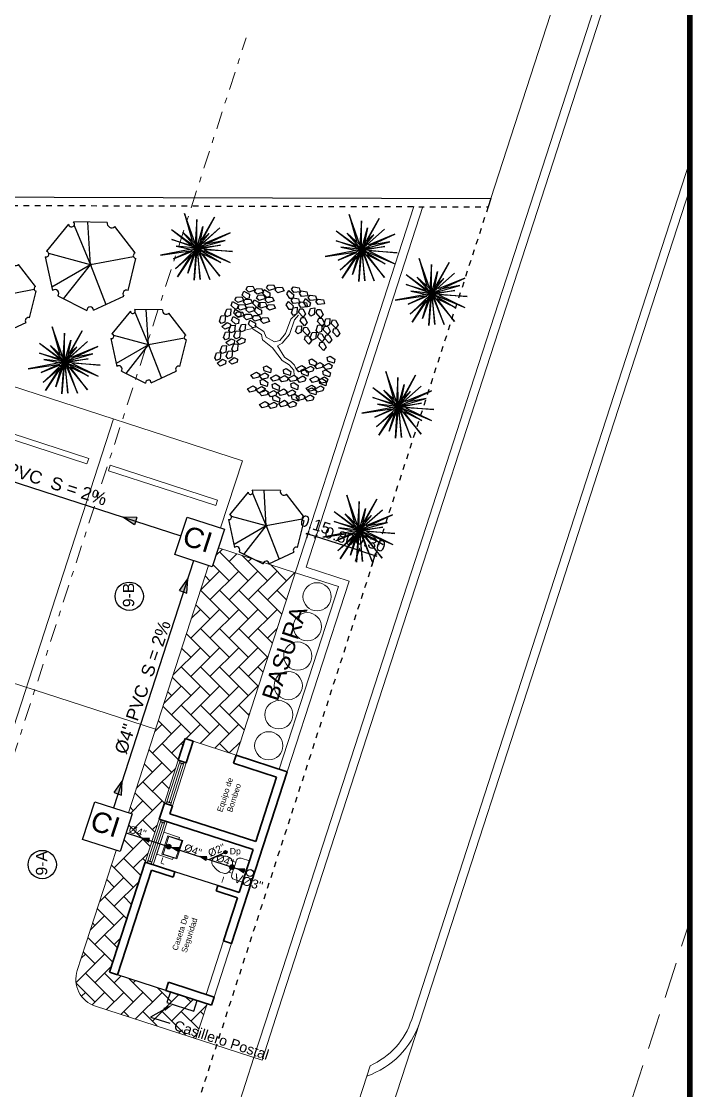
# Model space of a CAD drawing. Header units: feet. Extents: x 1019 to 2236, y -546 to 122.
# Drawn here: x 1118.87 to 1130.76, y 92.89 to 111.85 of the extents above; entities that cross this region are included whole.
import ezdxf
from ezdxf import colors
from ezdxf.entities.mleader import LeaderData, LeaderLine
from ezdxf.math import Vec2, Vec3

# ---------------------------------------------------------------- set-up
doc = ezdxf.new("R2010")
doc.units = ezdxf.units.FT
doc.header["$LTSCALE"] = 0.05
doc.header["$MEASUREMENT"] = 0
doc.linetypes.add('DASHDOT', pattern=[25.4, 12.7, -6.35, 0, -6.35])
doc.linetypes.add('HIDDEN', pattern=[9.525, 6.35, -3.175])
for name, color, linetype, lineweight in [('A-GENM', 8, 'Continuous', 9), ('A-WALL', 7, 'Continuous', 25), ('arq-pisos', 251, 'Continuous', 5), ('I-FURN', 8, 'Continuous', 0), ('MB', 8, 'Continuous', 20), ('None', 7, 'Continuous', 5), ('P-SANR-FIXT', 8, 'Continuous', 9), ('VUELOS', 8, 'HIDDEN', 0)]:
    doc.layers.add(name, color=color, linetype=linetype, lineweight=lineweight)
for name, color, linetype in [('ACCESORIOS', 3, 'Continuous'), ('AGUASNEGRAS', 4, 'Continuous'), ('DIM', 10, 'Continuous'), ('MARCO', 1, 'Continuous'), ('PERT-VENT', 8, 'Continuous'), ('PISO', 8, 'Continuous'), ('PISOS', 7, 'Continuous'), ('SOLAR', 2, 'DASHDOT'), ('TEXTO', 2, 'Continuous'), ('TEXXT', 2, 'Continuous'), ('TXT', 2, 'Continuous')]:
    doc.layers.add(name, color=color, linetype=linetype)
doc.layers.add('PLANTS', color=7, linetype='Continuous', true_color=0x005716)
doc.styles.add('DAMIAN', font='arial.ttf', dxfattribs={"height": 0.12})
doc.styles.add('grd', font='arial.ttf', dxfattribs={"height": 0.15})
doc.styles.get("Standard").update_dxf_attribs({"font": 'arial.ttf'})
doc.dimstyles.new('KEILY', dxfattribs={"dimtxt": 0.2, "dimasz": 0.06, "dimexe": 0.05, "dimexo": 0.2, "dimgap": 0.03, "dimtad": 1, "dimzin": 1, "dimdsep": 46, "dimtxsty": 'Standard', "dimblk": 'ARCHTICK', "dimcen": 2.5, "dimdle": 0.03, "dimclrd": 256, "dimclre": 256, "dimclrt": 7, "dimadec": 0, "dimazin": 0, "dimtfac": 1, "dimtmove": 2, "dimatfit": 3, "dimfxl": 0.2, "dimfxlon": 1, "dimtolj": 1, "dimtzin": 1, "dimarcsym": 0})

# ---------------------------------------------------------------- blocks, each defined once
blk = doc.blocks.new('Arbol200')
at = {"color": 33, "linetype": 'Continuous'}
for p, q in [((0.457, 0.554), (0.534, 0.672)), ((0.534, 0.672), (0.618, 0.726)), ((0.551, 0.526), (0.678, 0.681)), ((0.678, 0.681), (0.822, 0.726)), ((-0.703, 0.327), (-0.864, 0.436)), ((-0.703, 0.427), (-0.856, 0.517)), ((-0.28, 0.372), (-0.703, 0.427)), ((-0.288, 0.254), (-0.703, 0.327)), ((0, 0.218), (-0.28, 0.372)), ((0.093, 0.1), (0.373, 0.354)), ((0.339, 0.164), (0.474, 0.309)), ((0.373, 0.354), (0.457, 0.554)), ((0.474, 0.309), (0.551, 0.526)), ((-0.059, 0.136), (-0.288, 0.254)), ((0, 0), (-0.059, 0.136)), ((0.093, 0.1), (0, 0.218)), ((0.178, -0.018), (0.339, 0.164)), ((-0.076, -0.254), (-0.22, -0.345)), ((0, 0), (-0.076, -0.254)), ((0.178, -0.018), (0.017, -0.336)), ((-0.22, -0.345), (-0.339, -0.635)), ((-0.127, -0.399), (-0.237, -0.681)), ((0.017, -0.336), (-0.127, -0.399)), ((-0.237, -0.681), (-0.17, -0.826))]:
    blk.add_line(p, q, dxfattribs=at)
at = {"layer": 'PLANTS', "linetype": 'Continuous'}
for p, q in [((-0.926, 1.555), (-0.808, 1.652)), ((-0.914, 1.468), (-0.926, 1.555)), ((-0.703, 1.601), (-0.809, 1.454)), ((-0.808, 1.652), (-0.703, 1.601)), ((-0.697, 1.644), (-0.579, 1.741)), ((-0.685, 1.556), (-0.697, 1.644)), ((-0.58, 1.542), (-0.685, 1.556)), ((-0.474, 1.69), (-0.58, 1.542)), ((-0.579, 1.741), (-0.474, 1.69)), ((-0.477, 1.463), (-0.359, 1.559)), ((-0.359, 1.559), (-0.253, 1.508)), ((-0.253, 1.508), (-0.359, 1.361)), ((0.091, 1.601), (0.15, 1.742)), ((0.143, 1.529), (0.091, 1.601)), ((0.243, 1.567), (0.143, 1.529)), ((0.15, 1.742), (0.267, 1.747)), ((0.267, 1.747), (0.243, 1.567)), ((0.294, 1.605), (0.335, 1.703)), ((0.409, 1.465), (0.294, 1.605)), ((0.335, 1.703), (0.423, 1.692)), ((0.486, 1.553), (0.409, 1.465)), ((0.423, 1.692), (0.486, 1.553)), ((0.489, 1.556), (0.548, 1.697)), ((0.541, 1.484), (0.489, 1.556)), ((0.641, 1.522), (0.541, 1.484)), ((0.548, 1.697), (0.665, 1.701)), ((0.665, 1.701), (0.641, 1.522)), ((0.692, 1.56), (0.733, 1.658)), ((0.808, 1.42), (0.692, 1.56)), ((0.733, 1.658), (0.821, 1.647)), ((0.752, 1.501), (0.81, 1.643)), ((0.804, 1.43), (0.752, 1.501)), ((0.884, 1.508), (0.808, 1.42)), ((0.81, 1.643), (0.927, 1.647)), ((0.821, 1.647), (0.884, 1.508)), ((0.927, 1.647), (0.903, 1.467)), ((0.955, 1.506), (0.995, 1.604)), ((1.07, 1.365), (0.955, 1.506)), ((0.995, 1.604), (1.083, 1.593)), ((1.083, 1.593), (1.147, 1.454)), ((-0.939, 1.391), (-0.759, 1.414)), ((-0.904, 1.279), (-0.939, 1.391)), ((-0.809, 1.454), (-0.914, 1.468)), ((-0.753, 1.259), (-0.904, 1.279)), ((-0.9, 1.172), (-0.782, 1.269)), ((-0.677, 1.218), (-0.783, 1.07)), ((-0.782, 1.269), (-0.677, 1.218)), ((-0.759, 1.414), (-0.697, 1.327)), ((-0.697, 1.327), (-0.753, 1.259)), ((-0.718, 1.209), (-0.538, 1.232)), ((-0.684, 1.097), (-0.718, 1.209)), ((-0.706, 1.374), (-0.588, 1.471)), ((-0.694, 1.286), (-0.706, 1.374)), ((-0.589, 1.272), (-0.694, 1.286)), ((-0.483, 1.419), (-0.589, 1.272)), ((-0.588, 1.471), (-0.483, 1.419)), ((-0.538, 1.232), (-0.477, 1.146)), ((-0.465, 1.375), (-0.477, 1.463)), ((-0.477, 1.256), (-0.359, 1.353)), ((-0.465, 1.168), (-0.477, 1.256)), ((-0.359, 1.361), (-0.465, 1.375)), ((-0.254, 1.301), (-0.36, 1.154)), ((-0.359, 1.353), (-0.254, 1.301)), ((-0.248, 1.345), (-0.13, 1.441)), ((-0.236, 1.257), (-0.248, 1.345)), ((-0.131, 1.243), (-0.236, 1.257)), ((-0.025, 1.39), (-0.131, 1.243)), ((-0.13, 1.441), (-0.025, 1.39)), ((0.269, 1.12), (0.328, 1.261)), ((0.321, 1.361), (0.361, 1.459)), ((0.436, 1.22), (0.321, 1.361)), ((0.328, 1.261), (0.445, 1.266)), ((0.361, 1.459), (0.449, 1.448)), ((0.445, 1.266), (0.421, 1.086)), ((0.513, 1.309), (0.436, 1.22)), ((0.449, 1.448), (0.513, 1.309)), ((0.472, 1.124), (0.513, 1.222)), ((0.513, 1.222), (0.601, 1.211)), ((0.601, 1.211), (0.664, 1.072)), ((0.719, 1.316), (0.76, 1.414)), ((0.834, 1.175), (0.719, 1.316)), ((0.76, 1.414), (0.848, 1.403)), ((0.903, 1.467), (0.804, 1.43)), ((0.911, 1.264), (0.834, 1.175)), ((0.848, 1.403), (0.911, 1.264)), ((0.982, 1.261), (1.022, 1.359)), ((1.097, 1.121), (0.982, 1.261)), ((1.022, 1.359), (1.11, 1.348)), ((1.059, 1.271), (1.118, 1.412)), ((1.111, 1.199), (1.059, 1.271)), ((1.147, 1.454), (1.07, 1.365)), ((1.173, 1.209), (1.097, 1.121)), ((1.11, 1.348), (1.173, 1.209)), ((1.211, 1.236), (1.111, 1.199)), ((1.118, 1.412), (1.235, 1.416)), ((1.235, 1.416), (1.211, 1.236)), ((1.262, 1.275), (1.303, 1.373)), ((1.377, 1.134), (1.262, 1.275)), ((1.303, 1.373), (1.391, 1.362)), ((1.454, 1.223), (1.377, 1.134)), ((1.391, 1.362), (1.454, 1.223)), ((-1.478, 0.877), (-1.373, 0.93)), ((-1.41, 1.113), (-1.305, 1.166)), ((-1.404, 0.961), (-1.41, 1.113)), ((-1.327, 0.917), (-1.404, 0.961)), ((-1.373, 0.93), (-1.32, 0.756)), ((-1.252, 0.993), (-1.327, 0.917)), ((-1.305, 1.166), (-1.252, 0.993)), ((-1.142, 0.919), (-0.962, 0.942)), ((-1.108, 0.807), (-1.142, 0.919)), ((-1.13, 1.083), (-1.012, 1.18)), ((-1.118, 0.995), (-1.13, 1.083)), ((-1.012, 0.982), (-1.118, 0.995)), ((-1.012, 1.18), (-0.906, 1.129)), ((-0.906, 1.129), (-1.012, 0.982)), ((-0.962, 0.942), (-0.9, 0.855)), ((-0.888, 1.084), (-0.9, 1.172)), ((-0.783, 1.07), (-0.888, 1.084)), ((-0.533, 1.077), (-0.684, 1.097)), ((-0.571, 0.82), (-0.452, 0.917)), ((-0.477, 1.146), (-0.533, 1.077)), ((-0.49, 1.091), (-0.31, 1.114)), ((-0.455, 0.979), (-0.49, 1.091)), ((-0.36, 1.154), (-0.465, 1.168)), ((-0.304, 0.959), (-0.455, 0.979)), ((-0.452, 0.917), (-0.347, 0.866)), ((-0.341, 0.909), (-0.223, 1.006)), ((-0.329, 0.821), (-0.341, 0.909)), ((-0.31, 1.114), (-0.248, 1.028)), ((-0.248, 1.028), (-0.304, 0.959)), ((-0.118, 0.954), (-0.224, 0.807)), ((-0.223, 1.006), (-0.118, 0.954)), ((0.321, 1.048), (0.269, 1.12)), ((0.421, 1.086), (0.321, 1.048)), ((0.587, 0.984), (0.472, 1.124)), ((0.499, 0.88), (0.539, 0.978)), ((0.539, 0.978), (0.627, 0.967)), ((0.583, 0.957), (0.641, 1.098)), ((0.635, 0.885), (0.583, 0.957)), ((0.664, 1.072), (0.587, 0.984)), ((0.627, 0.967), (0.691, 0.828)), ((0.734, 0.922), (0.635, 0.885)), ((0.641, 1.098), (0.758, 1.102)), ((0.758, 1.102), (0.734, 0.922)), ((0.785, 0.961), (0.826, 1.059)), ((0.901, 0.821), (0.785, 0.961)), ((0.826, 1.059), (0.914, 1.048)), ((0.977, 0.909), (0.901, 0.821)), ((0.914, 1.048), (0.977, 0.909)), ((1.289, 1.03), (1.329, 1.128)), ((1.404, 0.89), (1.289, 1.03)), ((1.321, 0.829), (1.38, 0.97)), ((1.329, 1.128), (1.418, 1.117)), ((1.38, 0.97), (1.497, 0.975)), ((1.481, 0.978), (1.404, 0.89)), ((1.418, 1.117), (1.481, 0.978)), ((1.497, 0.975), (1.473, 0.795)), ((1.524, 0.833), (1.565, 0.932)), ((1.565, 0.932), (1.653, 0.921)), ((1.653, 0.921), (1.716, 0.782)), ((-1.545, 0.614), (-1.441, 0.667)), ((-1.539, 0.462), (-1.545, 0.614)), ((-1.472, 0.725), (-1.478, 0.877)), ((-1.395, 0.681), (-1.472, 0.725)), ((-1.441, 0.667), (-1.387, 0.493)), ((-1.32, 0.756), (-1.395, 0.681)), ((-1.348, 0.615), (-1.258, 0.772)), ((-1.239, 0.575), (-1.348, 0.615)), ((-1.258, 0.772), (-1.152, 0.769)), ((-1.24, 0.66), (-1.136, 0.712)), ((-1.235, 0.507), (-1.24, 0.66)), ((-1.131, 0.683), (-1.239, 0.575)), ((-1.152, 0.769), (-1.131, 0.683)), ((-1.136, 0.712), (-1.083, 0.539)), ((-0.956, 0.787), (-1.108, 0.807)), ((-1.053, 0.602), (-0.935, 0.699)), ((-1.042, 0.514), (-1.053, 0.602)), ((-0.9, 0.855), (-0.956, 0.787)), ((-0.83, 0.648), (-0.936, 0.501)), ((-0.935, 0.699), (-0.83, 0.648)), ((-0.824, 0.691), (-0.706, 0.788)), ((-0.812, 0.603), (-0.824, 0.691)), ((-0.707, 0.589), (-0.812, 0.603)), ((-0.601, 0.737), (-0.707, 0.589)), ((-0.706, 0.788), (-0.601, 0.737)), ((-0.583, 0.655), (-0.403, 0.678)), ((-0.549, 0.544), (-0.583, 0.655)), ((-0.559, 0.732), (-0.571, 0.82)), ((-0.453, 0.718), (-0.559, 0.732)), ((-0.347, 0.866), (-0.453, 0.718)), ((-0.403, 0.678), (-0.341, 0.592)), ((-0.224, 0.807), (-0.329, 0.821)), ((0.614, 0.739), (0.499, 0.88)), ((0.691, 0.828), (0.614, 0.739)), ((0.667, 0.467), (0.726, 0.608)), ((0.726, 0.608), (0.843, 0.612)), ((0.812, 0.716), (0.853, 0.815)), ((0.927, 0.576), (0.812, 0.716)), ((0.843, 0.612), (0.819, 0.432)), ((0.853, 0.815), (0.941, 0.804)), ((1.004, 0.665), (0.927, 0.576)), ((0.941, 0.804), (1.004, 0.665)), ((1.015, 0.748), (1.073, 0.889)), ((1.067, 0.676), (1.015, 0.748)), ((1.166, 0.714), (1.067, 0.676)), ((1.073, 0.889), (1.19, 0.894)), ((1.19, 0.894), (1.166, 0.714)), ((1.218, 0.752), (1.258, 0.85)), ((1.333, 0.612), (1.218, 0.752)), ((1.244, 0.508), (1.285, 0.606)), ((1.258, 0.85), (1.346, 0.839)), ((1.285, 0.606), (1.373, 0.595)), ((1.373, 0.757), (1.321, 0.829)), ((1.409, 0.7), (1.333, 0.612)), ((1.346, 0.839), (1.409, 0.7)), ((1.473, 0.795), (1.373, 0.757)), ((1.639, 0.693), (1.524, 0.833)), ((1.551, 0.589), (1.591, 0.687)), ((1.591, 0.687), (1.679, 0.676)), ((1.716, 0.782), (1.639, 0.693)), ((1.679, 0.676), (1.743, 0.537)), ((-1.613, 0.378), (-1.509, 0.431)), ((-1.608, 0.225), (-1.613, 0.378)), ((-1.462, 0.418), (-1.539, 0.462)), ((-1.509, 0.431), (-1.456, 0.257)), ((-1.387, 0.493), (-1.462, 0.418)), ((-1.308, 0.423), (-1.204, 0.476)), ((-1.303, 0.271), (-1.308, 0.423)), ((-1.157, 0.463), (-1.235, 0.507)), ((-1.151, 0.302), (-1.225, 0.227)), ((-1.204, 0.476), (-1.151, 0.302)), ((-1.179, 0.161), (-1.088, 0.318)), ((-1.083, 0.539), (-1.157, 0.463)), ((-1.088, 0.318), (-0.982, 0.315)), ((-1.066, 0.438), (-0.886, 0.461)), ((-1.032, 0.326), (-1.066, 0.438)), ((-0.936, 0.501), (-1.042, 0.514)), ((-0.88, 0.305), (-1.032, 0.326)), ((-0.982, 0.315), (-0.961, 0.229)), ((-0.886, 0.461), (-0.824, 0.374)), ((-0.824, 0.374), (-0.88, 0.305)), ((-0.397, 0.523), (-0.549, 0.544)), ((-0.341, 0.592), (-0.397, 0.523)), ((0.719, 0.395), (0.667, 0.467)), ((0.819, 0.432), (0.719, 0.395)), ((0.87, 0.471), (0.911, 0.569)), ((0.985, 0.33), (0.87, 0.471)), ((0.897, 0.226), (0.938, 0.324)), ((0.911, 0.569), (0.999, 0.558)), ((0.938, 0.324), (1.026, 0.313)), ((1.062, 0.419), (0.985, 0.33)), ((0.999, 0.558), (1.062, 0.419)), ((1.026, 0.313), (1.089, 0.174)), ((1.133, 0.24), (1.192, 0.381)), ((1.192, 0.381), (1.309, 0.385)), ((1.36, 0.367), (1.244, 0.508)), ((1.309, 0.385), (1.285, 0.205)), ((1.336, 0.244), (1.377, 0.342)), ((1.436, 0.456), (1.36, 0.367)), ((1.373, 0.595), (1.436, 0.456)), ((1.377, 0.342), (1.465, 0.331)), ((1.455, 0.312), (1.514, 0.453)), ((1.507, 0.24), (1.455, 0.312)), ((1.465, 0.331), (1.528, 0.192)), ((1.514, 0.453), (1.631, 0.458)), ((1.666, 0.449), (1.551, 0.589)), ((1.631, 0.458), (1.607, 0.278)), ((1.658, 0.316), (1.699, 0.415)), ((1.773, 0.176), (1.658, 0.316)), ((1.743, 0.537), (1.666, 0.449)), ((1.699, 0.415), (1.787, 0.403)), ((1.787, 0.403), (1.85, 0.264)), ((-1.53, 0.182), (-1.608, 0.225)), ((-1.456, 0.257), (-1.53, 0.182)), ((-1.484, 0.116), (-1.393, 0.273)), ((-1.374, 0.075), (-1.484, 0.116)), ((-1.393, 0.273), (-1.287, 0.27)), ((-1.266, 0.184), (-1.374, 0.075)), ((-1.225, 0.227), (-1.303, 0.271)), ((-1.287, 0.27), (-1.266, 0.184)), ((-1.069, 0.121), (-1.179, 0.161)), ((-0.961, 0.229), (-1.069, 0.121)), ((0.701, -0.087), (0.76, 0.054)), ((0.76, 0.054), (0.877, 0.058)), ((0.877, 0.058), (0.853, -0.122)), ((1.012, 0.086), (0.897, 0.226)), ((0.904, -0.083), (0.945, 0.015)), ((0.945, 0.015), (1.033, 0.004)), ((1.089, 0.174), (1.012, 0.086)), ((1.033, 0.004), (1.096, -0.135)), ((1.091, -0.105), (1.149, 0.036)), ((1.185, 0.168), (1.133, 0.24)), ((1.149, 0.036), (1.266, 0.04)), ((1.285, 0.205), (1.185, 0.168)), ((1.266, 0.04), (1.242, -0.14)), ((1.451, 0.104), (1.336, 0.244)), ((1.363, -0.001), (1.403, 0.098)), ((1.403, 0.098), (1.491, 0.086)), ((1.528, 0.192), (1.451, 0.104)), ((1.491, 0.086), (1.555, -0.053)), ((1.607, 0.278), (1.507, 0.24)), ((1.685, 0.072), (1.725, 0.17)), ((1.8, -0.068), (1.685, 0.072)), ((1.725, 0.17), (1.813, 0.159)), ((1.85, 0.264), (1.773, 0.176)), ((1.877, 0.02), (1.8, -0.068)), ((1.813, 0.159), (1.877, 0.02)), ((-1.553, -0.335), (-1.463, -0.262)), ((-1.537, -0.09), (-1.446, -0.016)), ((-1.499, -0.238), (-1.537, -0.09)), ((-1.414, -0.264), (-1.499, -0.238)), ((-1.463, -0.262), (-1.374, -0.42)), ((-1.446, -0.016), (-1.357, -0.175)), ((-1.357, -0.175), (-1.414, -0.264)), ((-1.206, -0.308), (-1.116, -0.234)), ((-1.116, -0.234), (-1.027, -0.392)), ((-1.012, -0.226), (-0.921, -0.152)), ((-0.974, -0.374), (-1.012, -0.226)), ((-0.921, -0.152), (-0.832, -0.311)), ((-0.622, -0.317), (-0.531, -0.243)), ((-0.531, -0.243), (-0.442, -0.402)), ((0.753, -0.159), (0.701, -0.087)), ((0.853, -0.122), (0.753, -0.159)), ((1.019, -0.223), (0.904, -0.083)), ((0.931, -0.328), (0.971, -0.229)), ((0.971, -0.229), (1.059, -0.24)), ((1.096, -0.135), (1.019, -0.223)), ((1.059, -0.24), (1.123, -0.379)), ((1.143, -0.177), (1.091, -0.105)), ((1.242, -0.14), (1.143, -0.177)), ((1.294, -0.101), (1.334, -0.003)), ((1.409, -0.241), (1.294, -0.101)), ((1.321, -0.346), (1.361, -0.247)), ((1.334, -0.003), (1.422, -0.014)), ((1.361, -0.247), (1.449, -0.259)), ((1.478, -0.141), (1.363, -0.001)), ((1.485, -0.153), (1.409, -0.241)), ((1.422, -0.014), (1.485, -0.153)), ((1.449, -0.259), (1.512, -0.398)), ((1.555, -0.053), (1.478, -0.141)), ((-1.516, -0.483), (-1.553, -0.335)), ((-1.431, -0.51), (-1.516, -0.483)), ((-1.374, -0.42), (-1.431, -0.51)), ((-1.384, -0.644), (-1.293, -0.57)), ((-1.372, -0.564), (-1.316, -0.391)), ((-1.256, -0.58), (-1.372, -0.564)), ((-1.316, -0.391), (-1.212, -0.372)), ((-1.293, -0.57), (-1.205, -0.728)), ((-1.173, -0.452), (-1.256, -0.58)), ((-1.223, -0.553), (-1.132, -0.479)), ((-1.185, -0.701), (-1.223, -0.553)), ((-1.212, -0.372), (-1.173, -0.452)), ((-1.169, -0.456), (-1.206, -0.308)), ((-1.084, -0.482), (-1.169, -0.456)), ((-1.132, -0.479), (-1.043, -0.638)), ((-1.027, -0.392), (-1.084, -0.482)), ((-1.028, -0.471), (-0.937, -0.398)), ((-0.99, -0.619), (-1.028, -0.471)), ((-0.986, -0.609), (-0.882, -0.59)), ((-0.889, -0.4), (-0.974, -0.374)), ((-0.937, -0.398), (-0.849, -0.556)), ((-0.849, -0.556), (-0.906, -0.646)), ((-0.832, -0.311), (-0.889, -0.4)), ((-0.882, -0.59), (-0.843, -0.67)), ((-0.846, -0.7), (-0.791, -0.527)), ((-0.791, -0.527), (-0.687, -0.508)), ((-0.648, -0.588), (-0.731, -0.716)), ((-0.687, -0.508), (-0.648, -0.588)), ((-0.639, -0.562), (-0.548, -0.489)), ((-0.601, -0.71), (-0.639, -0.562)), ((-0.584, -0.465), (-0.622, -0.317)), ((-0.499, -0.491), (-0.584, -0.465)), ((-0.548, -0.489), (-0.459, -0.647)), ((-0.442, -0.402), (-0.499, -0.491)), ((1.046, -0.468), (0.931, -0.328)), ((1.123, -0.379), (1.046, -0.468)), ((1.436, -0.486), (1.321, -0.346)), ((1.512, -0.398), (1.436, -0.486)), ((-1.401, -0.889), (-1.31, -0.815)), ((-1.363, -1.037), (-1.401, -0.889)), ((-1.347, -0.792), (-1.384, -0.644)), ((-1.262, -0.818), (-1.347, -0.792)), ((-1.31, -0.815), (-1.221, -0.974)), ((-1.205, -0.728), (-1.262, -0.818)), ((-1.1, -0.727), (-1.185, -0.701)), ((-1.043, -0.638), (-1.1, -0.727)), ((-1.041, -0.782), (-0.986, -0.609)), ((-0.925, -0.798), (-1.041, -0.782)), ((-1.037, -0.889), (-0.946, -0.815)), ((-0.999, -1.037), (-1.037, -0.889)), ((-0.906, -0.646), (-0.99, -0.619)), ((-0.946, -0.815), (-0.857, -0.973)), ((-0.843, -0.67), (-0.925, -0.798)), ((-0.731, -0.716), (-0.846, -0.7)), ((-0.842, -0.78), (-0.751, -0.706)), ((-0.804, -0.928), (-0.842, -0.78)), ((-0.751, -0.706), (-0.663, -0.864)), ((-0.663, -0.864), (-0.72, -0.954)), ((-0.63, -0.798), (-0.539, -0.724)), ((-0.593, -0.946), (-0.63, -0.798)), ((-0.516, -0.736), (-0.601, -0.71)), ((-0.539, -0.724), (-0.451, -0.883)), ((-0.459, -0.647), (-0.516, -0.736)), ((-0.451, -0.883), (-0.508, -0.972)), ((-0.457, -0.791), (-0.401, -0.618)), ((-0.341, -0.807), (-0.457, -0.791)), ((-0.401, -0.618), (-0.297, -0.599)), ((-0.258, -0.679), (-0.341, -0.807)), ((-0.327, -0.888), (-0.146, -0.871)), ((-0.296, -1.001), (-0.327, -0.888)), ((-0.297, -0.599), (-0.258, -0.679)), ((-0.146, -0.871), (-0.087, -0.959)), ((0.068, -0.921), (0.093, -0.817)), ((0.093, -0.817), (0.182, -0.814)), ((0.182, -0.814), (0.266, -0.942)), ((-1.278, -1.063), (-1.363, -1.037)), ((-1.221, -0.974), (-1.278, -1.063)), ((-1.219, -1.118), (-1.164, -0.945)), ((-1.103, -1.134), (-1.219, -1.118)), ((-1.164, -0.945), (-1.059, -0.926)), ((-1.021, -1.006), (-1.103, -1.134)), ((-1.059, -0.926), (-1.021, -1.006)), ((-1.054, -1.134), (-0.963, -1.06)), ((-1.016, -1.282), (-1.054, -1.134)), ((-0.915, -1.063), (-0.999, -1.037)), ((-0.963, -1.06), (-0.874, -1.219)), ((-0.857, -0.973), (-0.915, -1.063)), ((-0.872, -1.363), (-0.817, -1.19)), ((-0.859, -1.025), (-0.768, -0.951)), ((-0.821, -1.173), (-0.859, -1.025)), ((-0.736, -1.199), (-0.821, -1.173)), ((-0.817, -1.19), (-0.712, -1.171)), ((-0.72, -0.954), (-0.804, -0.928)), ((-0.768, -0.951), (-0.679, -1.11)), ((-0.679, -1.11), (-0.736, -1.199)), ((-0.712, -1.171), (-0.674, -1.251)), ((-0.677, -1.254), (-0.622, -1.081)), ((-0.647, -1.043), (-0.556, -0.97)), ((-0.609, -1.191), (-0.647, -1.043)), ((-0.622, -1.081), (-0.517, -1.062)), ((-0.524, -1.218), (-0.609, -1.191)), ((-0.508, -0.972), (-0.593, -0.946)), ((-0.479, -1.142), (-0.561, -1.27)), ((-0.556, -0.97), (-0.467, -1.128)), ((-0.467, -1.128), (-0.524, -1.218)), ((-0.517, -1.062), (-0.479, -1.142)), ((-0.465, -1.272), (-0.41, -1.099)), ((-0.41, -1.099), (-0.305, -1.08)), ((-0.267, -1.16), (-0.349, -1.288)), ((-0.305, -1.08), (-0.267, -1.16)), ((-0.146, -1.026), (-0.296, -1.001)), ((-0.242, -1.169), (-0.061, -1.152)), ((-0.212, -1.282), (-0.242, -1.169)), ((-0.087, -0.959), (-0.146, -1.026)), ((-0.109, -1.002), (0.072, -0.985)), ((-0.079, -1.115), (-0.109, -1.002)), ((0.072, -1.14), (-0.079, -1.115)), ((-0.061, -1.152), (-0.003, -1.24)), ((0.204, -1.041), (0.068, -0.921)), ((0.072, -0.985), (0.13, -1.073)), ((0.13, -1.073), (0.072, -1.14)), ((0.153, -1.202), (0.178, -1.099)), ((0.178, -1.099), (0.266, -1.096)), ((0.266, -0.942), (0.204, -1.041)), ((0.258, -0.988), (0.438, -0.97)), ((0.288, -1.1), (0.258, -0.988)), ((0.266, -1.096), (0.351, -1.223)), ((0.439, -1.126), (0.288, -1.1)), ((0.438, -0.97), (0.497, -1.059)), ((0.497, -1.059), (0.439, -1.126)), ((0.475, -1.102), (0.656, -1.085)), ((0.506, -1.215), (0.475, -1.102)), ((0.653, -1.02), (0.677, -0.917)), ((0.789, -1.141), (0.653, -1.02)), ((0.656, -1.085), (0.715, -1.173)), ((0.715, -1.173), (0.656, -1.24)), ((0.677, -0.917), (0.766, -0.914)), ((0.766, -0.914), (0.85, -1.042)), ((0.85, -1.042), (0.789, -1.141)), ((-0.931, -1.308), (-1.016, -1.282)), ((-0.874, -1.219), (-0.931, -1.308)), ((-0.756, -1.379), (-0.872, -1.363)), ((-0.674, -1.251), (-0.756, -1.379)), ((-0.561, -1.27), (-0.677, -1.254)), ((-0.666, -1.369), (-0.485, -1.352)), ((-0.635, -1.482), (-0.666, -1.369)), ((-0.485, -1.507), (-0.635, -1.482)), ((-0.485, -1.352), (-0.426, -1.44)), ((-0.426, -1.44), (-0.485, -1.507)), ((-0.349, -1.288), (-0.465, -1.272)), ((-0.448, -1.483), (-0.267, -1.466)), ((-0.418, -1.596), (-0.448, -1.483)), ((-0.271, -1.402), (-0.246, -1.298)), ((-0.135, -1.522), (-0.271, -1.402)), ((-0.267, -1.466), (-0.209, -1.554)), ((-0.246, -1.298), (-0.157, -1.295)), ((-0.061, -1.307), (-0.212, -1.282)), ((-0.157, -1.295), (-0.073, -1.423)), ((-0.073, -1.423), (-0.135, -1.522)), ((-0.003, -1.24), (-0.061, -1.307)), ((-0.024, -1.283), (0.156, -1.266)), ((0.006, -1.396), (-0.024, -1.283)), ((0.157, -1.421), (0.006, -1.396)), ((0.289, -1.322), (0.153, -1.202)), ((0.156, -1.266), (0.215, -1.355)), ((0.215, -1.355), (0.157, -1.421)), ((0.351, -1.223), (0.289, -1.322)), ((0.368, -1.296), (0.549, -1.279)), ((0.398, -1.409), (0.368, -1.296)), ((0.549, -1.434), (0.398, -1.409)), ((0.656, -1.24), (0.506, -1.215)), ((0.549, -1.279), (0.607, -1.367)), ((0.607, -1.367), (0.549, -1.434)), ((0.586, -1.41), (0.766, -1.393)), ((0.616, -1.523), (0.586, -1.41)), ((0.763, -1.329), (0.788, -1.226)), ((0.899, -1.449), (0.763, -1.329)), ((0.766, -1.393), (0.825, -1.482)), ((0.825, -1.482), (0.767, -1.549)), ((0.788, -1.226), (0.876, -1.223)), ((0.876, -1.223), (0.961, -1.35)), ((0.961, -1.35), (0.899, -1.449)), ((-0.267, -1.621), (-0.418, -1.596)), ((-0.209, -1.554), (-0.267, -1.621)), ((0.767, -1.549), (0.616, -1.523))]:
    blk.add_line(p, q, dxfattribs=at)
blk = doc.blocks.new('ARBOL4')
at = {"layer": 'PLANTS'}
for p, q in [((0.18998, 0.442934), (-0.157772, 0.457476)), ((-0.215225, 0.439234), (-0.445698, 0.173788)), ((-0.172006, 0.430212), (0, 0)), ((0.465439, 0.126688), (0.258534, 0.409628)), ((0, 0), (0.381619, 0.241316)), ((-0.474293, 0.087687), (-0.409359, -0.263952)), ((0.392021, -0.274733), (0.48214, 0.055782)), ((0, 0), (-0.436626, -0.116299)), ((-0.37373, -0.251589), (0, 0)), ((0, 0), (-0.030926, -0.456175)), ((0.410256, -0.207857), (0, 0)), ((0, 0), (0.311329, -0.356352)), ((-0.375843, -0.309965), (-0.049034, -0.484529)), ((0.011921, -0.485418), (0.345337, -0.341692))]:
    blk.add_line(p, q, dxfattribs=at)
for centre, radius, start, end in [((-0.189074, 0.45647), 0.031319, 213.386078, 1.840691), ((0.228399, 0.434803), 0.03927, 168.050674, 320.127319), ((-0.47347, 0.135212), 0.047533, 269.007996, 54.248581), ((0.474388, 0.091377), 0.036427, 104.220505, 282.287354), ((0, 0), 0.01, 0, 180), ((0, 0), 0.01, 180, 0), ((-0.383672, -0.280455), 0.030531, 284.858551, 147.280869), ((0.371318, -0.310052), 0.04094, 59.622765, 230.608597), ((-0.018543, -0.484042), 0.030495, 357.413361, 180.915833)]:
    blk.add_arc(centre, radius, start, end, dxfattribs=at)
blk = doc.blocks.new('A$C7FF54E45')
at = {"layer": 'SOLAR', "linetype": 'Continuous', "ltscale": 0.15}
blk.add_lwpolyline([(66.124, 33.191), (34.853, 30.693), (7.642, 28.496), (3.32, 28.119), (3.338, 28.271), (7.63, 28.645), (34.841, 30.843), (66.26, 33.352), (68.078, 13.246), (60.53, 11.749), (47.102, 9.086), (34.373, 6.546), (24.073, 4.557), (22.007, 4.131), (9.481, 1.696), (-0.018, -0.156), (0, 0)], dxfattribs=at)
at = {"layer": 'SOLAR', "ltscale": 0.03}
blk.add_lwpolyline([(3.342, 28.196), (7.636, 28.57), (34.847, 30.768), (66.118, 33.265), (67.917, 13.367), (60.501, 11.896), (47.073, 9.233), (34.344, 6.693), (24.044, 4.704), (21.978, 4.278), (9.452, 1.843), (0, 0), (3.328, 28.184)], dxfattribs=at)
blk = doc.blocks.new('bath_sink_6127 - bath_sink_6127-V2-Nivel 1')
at = {"layer": 'I-FURN'}
for p, q in [((0.293, 0.297), (-0.127, 0.297)), ((-0.127, 0.297), (-0.127, -0.29)), ((0.293, 0.244), (0.293, 0.297)), ((0.395, 0.244), (-0.005, 0.244)), ((-0.005, 0.244), (-0.005, -0.245)), ((0.025, -0.234), (0.025, 0.233)), ((0.025, 0.233), (0.369, 0.233)), ((0.369, 0.233), (0.369, -0.234)), ((0.395, -0.245), (0.395, 0.244)), ((-0.005, -0.245), (0.395, -0.245)), ((0.369, -0.234), (0.025, -0.234)), ((0.293, -0.29), (0.293, -0.245)), ((0.293, -0.29), (-0.127, -0.29))]:
    blk.add_line(p, q, dxfattribs=at)
blk = doc.blocks.new('Toilet_-_Tank_-_3D_4840 - 17_ High_ Seat Not Visible-536545-Nivel 1')
at = {"layer": 'P-SANR-FIXT'}
for p, q in [((0.248, 0.489), (-0.248, 0.489)), ((-0.248, 0.489), (-0.248, 0.298)), ((0.248, 0.298), (0.248, 0.489)), ((-0.159, 0.21), (-0.123, 0.21)), ((-0.123, 0.21), (-0.132, 0.127)), ((-0.123, 0.21), (0.123, 0.21)), ((0.132, 0.127), (0.123, 0.21)), ((0.123, 0.21), (0.159, 0.21))]:
    blk.add_line(p, q, dxfattribs=at)
for centre, radius, start, end in [((-0.159, 0.298), 0.0889, 180, 270), ((0.159, 0.298), 0.0889, 270, 360), ((-0.023, 0.008), 0.167, 151.0596, 182.709), ((-0.083, 0.041), 0.0995, 119.8981, 151.0596), ((0, -0.104), 0.266, 90.1019, 119.8981), ((0, -0.104), 0.266, 60.1019, 89.8981), ((0.083, 0.041), 0.0995, 28.9404, 60.1019), ((0.023, 0.008), 0.167, 357.291, 28.9404), ((0.25, 0.021), 0.441, 182.709, 218.5058), ((-0.25, 0.021), 0.441, 321.4942, 357.291), ((0.011, -0.169), 0.136, 218.5058, 265.219), ((-0.011, -0.169), 0.136, 274.781, 321.4942)]:
    blk.add_arc(centre, radius, start, end, dxfattribs=at)
blk = doc.blocks.new('A$C1B2B4060')
at = {"layer": 'PERT-VENT', "lineweight": 15}
for p, q in [((0, 0.15), (0.8, 0.15)), ((0, 0.113), (0.8, 0.113)), ((0, 0.037), (0.8, 0.037)), ((0, 0), (0.8, 0)), ((0.037, 0.075), (0.762, 0.075))]:
    blk.add_line(p, q, dxfattribs=at)
at = {"layer": 'PERT-VENT'}
for p, q in [((0.037, 0.037), (0.037, 0.113)), ((0.762, 0.037), (0.762, 0.113))]:
    blk.add_line(p, q, dxfattribs=at)
blk = doc.blocks.new('T36')
at = {"color": 86, "linetype": 'Continuous'}
for p, q in [((-0.003, -0.009), (-0.054, 0.472)), ((-0.054, 0.472), (-0.003, 0.092)), ((-0.003, -0.009), (0.098, 0.472)), ((-0.003, 0.092), (0.098, 0.472)), ((-0.003, -0.009), (-0.294, 0.392)), ((-0.294, 0.392), (-0.079, 0.067)), ((-0.003, -0.009), (-0.181, 0.345)), ((-0.181, 0.345), (-0.083, 0.101)), ((-0.003, -0.009), (-0.105, 0.295)), ((-0.105, 0.295), (-0.011, 0.059)), ((-0.003, -0.009), (0.307, 0.369)), ((-0.003, -0.009), (0.123, 0.345)), ((0.307, 0.369), (0.053, 0.08)), ((0.123, 0.345), (0.053, 0.08)), ((-0.003, -0.009), (-0.333, 0.244)), ((-0.333, 0.244), (-0.029, 0.016)), ((-0.003, -0.009), (0.377, 0.244)), ((0.377, 0.244), (0.047, 0.041)), ((-0.003, -0.009), (-0.46, 0.143)), ((-0.46, 0.143), (-0.13, 0.041)), ((-0.003, -0.009), (-0.308, 0.016)), ((-0.308, 0.016), (-0.079, 0.016)), ((-0.003, -0.009), (-0.232, 0.117)), ((-0.232, 0.117), (-0.13, 0.041)), ((-0.003, -0.009), (0.402, 0.117)), ((-0.003, -0.009), (0.427, 0.041)), ((0.402, 0.117), (0.047, 0.016)), ((0.427, 0.041), (0.047, -0.009)), ((-0.003, -0.009), (-0.434, -0.263)), ((-0.434, -0.263), (-0.089, -0.09)), ((-0.003, -0.009), (-0.384, -0.085)), ((-0.384, -0.085), (-0.059, -0.042)), ((-0.003, -0.009), (-0.181, -0.39)), ((-0.003, -0.009), (-0.181, -0.238)), ((-0.181, -0.238), (-0.059, -0.042)), ((-0.029, -0.085), (-0.181, -0.39)), ((-0.003, -0.009), (-0.054, -0.364)), ((-0.054, -0.364), (-0.029, -0.085)), ((-0.003, -0.009), (0.183, -0.472)), ((-0.003, -0.009), (0.427, -0.187)), ((-0.003, -0.009), (0.022, -0.288)), ((-0.003, -0.009), (0.351, -0.06)), ((-0.003, -0.009), (0.199, -0.288)), ((-0.003, -0.009), (0.326, -0.238)), ((0.022, -0.288), (0.022, -0.085)), ((0.199, -0.288), (0.047, -0.06)), ((0.183, -0.472), (0.047, -0.085)), ((0.351, -0.06), (0.073, -0.035)), ((0.427, -0.187), (0.098, -0.06)), ((0.098, -0.06), (0.326, -0.238))]:
    blk.add_line(p, q, dxfattribs=at)
blk = doc.blocks.new('Arbol222')
at = {"layer": 'PLANTS', "lineweight": 15, "xscale": 1.5, "yscale": 1.5, "zscale": 1.5}
blk.add_blockref('T36', (0.005, 0.014), dxfattribs=at)
blk = doc.blocks.new('_ArchTick')
at = {"color": 0, "linetype": 'ByBlock', "const_width": 0.15}
blk.add_lwpolyline([(-0.5, -0.5), (0.5, 0.5)], dxfattribs=at)
blk = doc.blocks.new('*D61')
at = {"layer": 'Defpoints', "color": 0, "transparency": 16777216}
for p in [(1125.138, 102.377), (1124.676, 101.925), (1124.961, 101.832)]:
    blk.add_point(p, dxfattribs=at)
at = {"layer": 'DIM', "lineweight": -2, "transparency": 16777216}
for p, q in [((1124.791, 102.279), (1124.868, 102.517)), ((1124.824, 102.479), (1125.166, 102.368)), ((1125.076, 102.187), (1125.153, 102.425))]:
    blk.add_line(p, q, dxfattribs=at)
at = {"layer": 'DIM', "lineweight": -2, "transparency": 16777216, "xscale": 0.06, "yscale": 0.06, "zscale": 0.06}
for p, rotation in [((1124.852, 102.47), 162.0570126603483), ((1125.138, 102.377), 342.0570126603483)]:
    blk.add_blockref('_ArchTick', p, dxfattribs=dict(at, rotation=rotation))
at = {"layer": 'DIM', "color": 7, "transparency": 16777216, "insert": (1125.056, 102.611), "char_height": 0.2, "attachment_point": 5, "rotation": 342.057}
blk.add_mtext('\\A1;0.30', dxfattribs=at)
blk = doc.blocks.new('*D62')
at = {"layer": 'Defpoints', "color": 0, "transparency": 16777216}
for p in [(1124.091, 102.716), (1124.017, 102.487), (1124.676, 101.925)]:
    blk.add_point(p, dxfattribs=at)
at = {"layer": 'DIM', "lineweight": -2, "transparency": 16777216}
for p, q in [((1124.881, 102.46), (1124.063, 102.725)), ((1124.079, 102.677), (1124.107, 102.764)), ((1124.791, 102.279), (1124.868, 102.517))]:
    blk.add_line(p, q, dxfattribs=at)
at = {"layer": 'DIM', "lineweight": -2, "transparency": 16777216, "xscale": 0.06, "yscale": 0.06, "zscale": 0.06}
for p, rotation in [((1124.091, 102.716), 162.0570126603538), ((1124.852, 102.47), 342.0570126603538)]:
    blk.add_blockref('_ArchTick', p, dxfattribs=dict(at, rotation=rotation))
at = {"layer": 'DIM', "color": 7, "transparency": 16777216, "insert": (1124.513, 102.719), "char_height": 0.2, "attachment_point": 5, "rotation": 342.057}
blk.add_mtext('\\A1;0.80', dxfattribs=at)
blk = doc.blocks.new('*D63')
at = {"layer": 'Defpoints', "color": 0, "transparency": 16777216}
for p in [(1123.949, 102.762), (1123.864, 102.502), (1124.017, 102.487)]:
    blk.add_point(p, dxfattribs=at)
at = {"layer": 'DIM', "lineweight": -2, "transparency": 16777216}
for p, q in [((1124.12, 102.707), (1123.92, 102.772)), ((1123.926, 102.692), (1123.964, 102.81)), ((1124.079, 102.677), (1124.107, 102.764))]:
    blk.add_line(p, q, dxfattribs=at)
at = {"layer": 'DIM', "lineweight": -2, "transparency": 16777216, "xscale": 0.06, "yscale": 0.06, "zscale": 0.06}
for p, rotation in [((1123.949, 102.762), 162.0570126603538), ((1124.091, 102.716), 342.0570126603538)]:
    blk.add_blockref('_ArchTick', p, dxfattribs=dict(at, rotation=rotation))
at = {"layer": 'DIM', "color": 7, "transparency": 16777216, "insert": (1124.081, 102.927), "char_height": 0.2, "attachment_point": 5, "rotation": 342.057}
blk.add_mtext('\\A1;0.15', dxfattribs=at)

msp = doc.modelspace()

# ---------------------------------------------------------------- hatches: boundary and pattern name
at = {"layer": 'AGUASNEGRAS'}
for points in [[(1120.877, 102.924), (1120.669, 103.062), (1120.919, 103.056)], [(1121.806, 101.714), (1121.818, 101.964), (1121.675, 101.759)], [(1120.646, 98.132), (1120.658, 98.381), (1120.515, 98.176)], [(1121.144, 97.366), (1121.019, 97.37), (1121.122, 97.3)], [(1121.668, 97.196), (1121.543, 97.2), (1121.647, 97.13)], [(1122.158, 97.037), (1122.033, 97.042), (1122.137, 96.972)], [(1122.828, 96.82), (1122.703, 96.825), (1122.806, 96.755)]]:
    msp.add_hatch(color=256, dxfattribs=at).paths.add_polyline_path(points)
at = {"layer": 'AGUASNEGRAS', "ltscale": 3}
h = msp.add_hatch(color=256, dxfattribs=at)
h.dxf.hatch_style = 1
edge = h.paths.add_edge_path()
edge.add_arc((1121.48, 97.221), 0.0413, 0, 360)
h = msp.add_hatch(color=256, dxfattribs=at)
h.dxf.hatch_style = 1
edge = h.paths.add_edge_path()
edge.add_arc((1122.487, 97.12), 0.0289, 24.0059, 384.0059)
h = msp.add_hatch(color=256, dxfattribs=at)
h.dxf.hatch_style = 1
edge = h.paths.add_edge_path()
edge.add_arc((1122.603, 96.857), 0.0413, 0, 360)
at = {"layer": 'arq-pisos'}
h = msp.add_hatch(dxfattribs=at)
h.set_pattern_fill('AR-HBONE', color=256, scale=0.06, angle=90)
h.set_pattern_definition([(135, (856.79267, 405.36653), (-0.33941125, 5e-17), [0.72, -0.24]), (225, (856.62297, 405.53623), (-0.33941125, 5e-17), [0.72, -0.24])])
edge = h.paths.add_edge_path()
edge.add_line((1120.767, 97.82), (1120.835, 97.798))
edge.add_line((1120.835, 97.798), (1120.62, 97.131))
edge.add_line((1120.62, 97.131), (1120.551, 97.153))
edge.add_line((1120.551, 97.153), (1119.861, 95.023))
edge.add_arc((1120.337, 94.868), 0.5, 162.057, 243.8957)
edge.add_line((1120.117, 94.419), (1121.967, 93.82))
edge.add_line((1121.967, 93.82), (1122.165, 94.434))
edge.add_line((1122.165, 94.434), (1120.435, 94.994))
edge.add_line((1120.435, 94.994), (1121.775, 99.133))
edge.add_line((1121.775, 99.133), (1122.679, 98.84))
edge.add_line((1122.679, 98.84), (1123.726, 102.075))
edge.add_line((1123.726, 102.075), (1122.363, 102.516))
edge.add_line((1122.363, 102.516), (1122.254, 102.18))
edge.add_line((1122.254, 102.18), (1122.186, 102.202))
edge.add_line((1122.186, 102.202), (1120.767, 97.82))

# ---------------------------------------------------------------- linework, layer by layer
at = {"layer": 'A-GENM', "extrusion": (7.74729e-15, 7.31823e-14, -1)}
msp.add_line((1108.705, 108.621), (1122.788, 104.06), dxfattribs=at)
at = {"layer": 'A-GENM'}
for p, q in [((1102.974, 105.221), (1121.247, 99.304)), ((1120.502, 104.801), (1117.421, 95.287)), ((1123.726, 102.075), (1122.363, 102.516)), ((1122.679, 98.84), (1121.918, 99.087)), ((1122.165, 94.434), (1121.965, 93.816)), ((1124.989, 93.152), (1125.048, 93.336)), ((1122.801, 86.397), (1124.989, 93.152))]:
    msp.add_line(p, q, dxfattribs=at)
for points in [[(1127.188, 108.709), (1130.712, 119.592)], [(1122.993, 93.483), (1123.285, 94.384), (1125.916, 102.509), (1126.83, 105.33), (1130.712, 117.32)], [(1123.136, 93.436), (1123.428, 94.338), (1126.059, 102.463), (1126.973, 105.284), (1130.712, 116.833)], [(1125.786, 94.155), (1128.247, 101.754), (1129.161, 104.575), (1130.712, 109.367)], [(1122.788, 104.06), (1122.402, 102.869)], [(1122.186, 102.202), (1120.767, 97.82)], [(1123.002, 85.071), (1123.637, 87.031), (1124.87, 90.839), (1125.929, 94.109)], [(1120.991, 87.299), (1121.164, 87.832), (1122.397, 91.64), (1122.993, 93.483)]]:
    msp.add_lwpolyline(points, dxfattribs=at)
for points in [[(1125.048, 93.336, 0.213422), (1125.786, 94.155), (1128.247, 101.754), (1129.161, 104.575), (1130.712, 109.367)], [(1124.989, 93.152, 0.236068), (1125.929, 94.109), (1128.39, 101.708), (1129.303, 104.529), (1130.712, 108.881)], [(1120.551, 97.153), (1119.861, 95.023, 0.414214), (1120.183, 94.393), (1123.136, 93.436)]]:
    msp.add_lwpolyline(points, format="xyb", dxfattribs=at)
for points in [[(1120.034, 104.006), (1120.065, 104.101), (1118.162, 104.717), (1118.132, 104.622)], [(1122.318, 103.267), (1122.348, 103.362), (1120.446, 103.978), (1120.415, 103.883)]]:
    msp.add_lwpolyline(points, close=True, dxfattribs=at)
at = {"layer": 'A-WALL', "lineweight": 35}
for p, q in [((1121.775, 99.133), (1121.652, 98.752)), ((1121.775, 99.133), (1121.918, 99.087)), ((1121.918, 99.087), (1121.794, 98.706)), ((1121.652, 98.752), (1121.794, 98.706)), ((1122.679, 98.84), (1122.632, 98.697)), ((1122.679, 98.84), (1123.582, 98.548)), ((1122.632, 98.697), (1123.393, 98.451)), ((1123.582, 98.548), (1122.597, 95.503)), ((1123.393, 98.451), (1123.024, 97.309)), ((1121.405, 97.991), (1121.313, 97.706)), ((1121.405, 97.991), (1121.548, 97.945)), ((1121.548, 97.945), (1121.502, 97.802)), ((1121.502, 97.802), (1123.024, 97.309)), ((1121.313, 97.706), (1122.978, 97.167)), ((1122.978, 97.167), (1122.731, 96.406)), ((1121.066, 96.945), (1120.435, 94.994)), ((1121.066, 96.945), (1121.59, 96.775)), ((1121.178, 96.803), (1120.577, 94.948)), ((1121.178, 96.803), (1121.559, 96.68)), ((1121.559, 96.68), (1121.59, 96.775)), ((1122.32, 96.434), (1122.351, 96.529)), ((1122.351, 96.529), (1122.731, 96.406)), ((1122.32, 96.434), (1122.7, 96.31)), ((1122.7, 96.31), (1122.454, 95.549)), ((1122.454, 95.549), (1122.597, 95.503)), ((1120.435, 94.994), (1120.577, 94.948)), ((1121.48, 94.814), (1121.434, 94.671)), ((1121.48, 94.814), (1122.289, 94.552)), ((1121.434, 94.671), (1122.242, 94.409)), ((1122.289, 94.552), (1122.242, 94.409))]:
    msp.add_line(p, q, dxfattribs=at)
at = {"layer": 'ACCESORIOS'}
msp.add_lwpolyline([(1121.926, 94.301), (1121.988, 94.492), (1121.512, 94.646), (1121.45, 94.455)], close=True, dxfattribs=at)
at = {"layer": 'AGUASNEGRAS', "color": 4, "ltscale": 0.5}
for p, q in [((1106.326, 107.706), (1121.699, 102.728)), ((1121.923, 102.287), (1120.504, 97.905)), ((1120.727, 97.464), (1122.865, 96.772)), ((1122.983, 96.734), (1122.994, 96.73))]:
    msp.add_line(p, q, dxfattribs=at)
at = {"layer": 'AGUASNEGRAS', "ltscale": 3}
msp.add_line((1122.194, 96.989), (1122.487, 97.12), dxfattribs=at)
at = {"layer": 'AGUASNEGRAS'}
for points in [[(1120.919, 103.056), (1120.877, 102.924), (1120.669, 103.062)], [(1120.919, 103.056), (1120.669, 103.062)], [(1121.675, 101.759), (1121.806, 101.714), (1121.818, 101.964)], [(1121.675, 101.759), (1121.818, 101.964)], [(1120.515, 98.176), (1120.646, 98.132), (1120.658, 98.381)], [(1120.515, 98.176), (1120.658, 98.381)], [(1121.122, 97.3), (1121.144, 97.366), (1121.019, 97.37)], [(1121.122, 97.3), (1121.019, 97.37)], [(1121.647, 97.13), (1121.668, 97.196), (1121.543, 97.2)], [(1121.647, 97.13), (1121.543, 97.2)], [(1122.137, 96.972), (1122.158, 97.037), (1122.033, 97.042)], [(1122.137, 96.972), (1122.033, 97.042)], [(1122.806, 96.755), (1122.828, 96.82), (1122.703, 96.825)], [(1122.806, 96.755), (1122.703, 96.825)]]:
    msp.add_lwpolyline(points, dxfattribs=at)
for points in [[(1121.807, 103.061), (1122.47, 102.847), (1122.254, 102.18), (1121.591, 102.395)], [(1120.172, 98.013), (1120.835, 97.798), (1120.62, 97.131), (1119.956, 97.346)]]:
    msp.add_lwpolyline(points, close=True, dxfattribs=at)
at = {"layer": 'AGUASNEGRAS', "ltscale": 3}
for centre, radius in [((1121.48, 97.221), 0.0413), ((1121.48, 97.221), 0.0413), ((1122.487, 97.12), 0.0289), ((1122.487, 97.12), 0.0289), ((1122.603, 96.857), 0.0413), ((1122.603, 96.857), 0.0413), ((1122.924, 96.753), 0.062)]:
    msp.add_circle(centre, radius, dxfattribs=at)
at = {"layer": 'MARCO', "const_width": 0.1}
msp.add_lwpolyline([(1130.712, 121.301), (1054.851, 121.301), (1054.851, 66.456), (1130.712, 66.456)], close=True, dxfattribs=at)
at = {"layer": 'MB'}
for p, q in [((1122.679, 98.84), (1125.827, 108.563)), ((1123.915, 102.171), (1125.985, 108.563)), ((1123.915, 102.171), (1124.676, 101.925)), ((1123.726, 102.075), (1124.487, 101.828)), ((1124.487, 101.828), (1123.44, 98.594)), ((1124.676, 101.925), (1123.582, 98.548))]:
    msp.add_line(p, q, dxfattribs=at)
at = {"layer": 'MB', "lineweight": 15, "extrusion": (7.74729e-15, 7.31823e-14, -1)}
for p, q in [((1122.454, 95.549), (1122.146, 94.598)), ((1122.597, 95.503), (1122.289, 94.552))]:
    msp.add_line(p, q, dxfattribs=at)
at = {"layer": 'MB'}
for centre in [(1124.11, 101.648), (1123.938, 101.117), (1123.769, 100.597), (1123.6, 100.074), (1123.433, 99.557), (1123.254, 99.007)]:
    msp.add_circle(centre, 0.25, dxfattribs=at)
at = {"layer": 'PISOS'}
for p, q in [((1122.351, 96.529), (1121.59, 96.775)), ((1121.434, 94.671), (1120.577, 94.948))]:
    msp.add_line(p, q, dxfattribs=at)
at = {"layer": 'TXT'}
for centre in [(1120.783, 101.658), (1119.242, 96.902)]:
    msp.add_circle(centre, 0.251, dxfattribs=at)
at = {"layer": 'VUELOS', "linetype": 'DASHDOT', "ltscale": 0.5}
msp.add_line((1111.69, 77.078), (1122.855, 111.557), dxfattribs=at)
at = {"layer": 'VUELOS', "ltscale": 2}
msp.add_lwpolyline([(1121.179, 66.456), (1130.712, 95.897)], dxfattribs=at)

# ---------------------------------------------------------------- block references
at = {"xscale": -1, "rotation": 72.05701266037855}
msp.add_blockref('A$C1B2B4060', (1121.794, 98.706), dxfattribs=at)
at = {"rotation": 72.05701266037855}
msp.add_blockref('A$C1B2B4060', (1121.209, 96.898), dxfattribs=at)
at = {"layer": 'I-FURN', "xscale": 0.7000000000000001, "yscale": 0.7000000000000001, "zscale": 0.7000000000000001, "rotation": 342.0570126603786}
msp.add_blockref('bath_sink_6127 - bath_sink_6127-V2-Nivel 1', (1121.416, 97.249), dxfattribs=at)
at = {"layer": 'None', "lineweight": 15}
for name, p, xscale, yscale, zscale, rotation in [('ARBOL4', (1120.096, 107.534), 1.674213086561184, 1.674213086561184, 1.674213086561184, 258.7903459937169), ('Arbol222', (1121.979, 107.825), 0.8752628836795805, 0.8752628836795805, 0.8752628836795805, 258.7903459937172), ('Arbol222', (1124.895, 107.804), 0.8752628836795805, 0.8752628836795805, 0.8752628836795805, 258.7903459937172), ('ARBOL4', (1118.464, 106.973), 1.39517757213432, 1.39517757213432, 1.39517757213432, 258.7903459937169), ('Arbol222', (1126.135, 107.026), 0.8752628836795805, 0.8752628836795805, 0.8752628836795805, 258.7903459937172), ('Arbol200', (1123.356, 106.169), 0.6349468237523758, 0.6349468237523758, 0.6349468237523758, 258.7903459937164), ('ARBOL4', (1121.126, 106.111), 1.39517757213432, 1.39517757213432, 1.39517757213432, 258.7903459937169), ('Arbol222', (1119.636, 105.813), 0.8752628836795805, 0.8752628836795805, 0.8752628836795805, 258.7903459937172), ('Arbol222', (1125.544, 105.024), 0.8752628836795805, 0.8752628836795805, 0.8752628836795805, 258.7903459937172), ('ARBOL4', (1123.211, 102.904), 1.39517757213432, 1.39517757213432, 1.39517757213432, 258.7903459937169), ('Arbol222', (1124.856, 102.829), 0.8752628836795805, 0.8752628836795805, 0.8752628836795805, 258.7903459937172)]:
    msp.add_blockref(name, p, dxfattribs=dict(at, xscale=xscale, yscale=yscale, zscale=zscale, rotation=rotation))
at = {"layer": 'P-SANR-FIXT', "xscale": 0.8, "yscale": 0.8, "zscale": 0.8, "rotation": 252.0570126603761}
msp.add_blockref('Toilet_-_Tank_-_3D_4840 - 17_ High_ Seat Not Visible-536545-Nivel 1', (1122.479, 96.897), dxfattribs=at)
at = {"layer": 'PISO', "rotation": 168.7903459937098}
msp.add_blockref('A$C7FF54E45', (1127.14, 108.559), dxfattribs=at)

# ---------------------------------------------------------------- texts
at = {"layer": 'TEXTO', "char_height": 0.36, "width": 5.03948, "attachment_point": 9, "rotation": 342.057, "style": 'grd'}
for insert in [(1122.177, 102.419), (1120.542, 97.37)]:
    msp.add_mtext('CI', dxfattribs=dict(at, insert=insert))
at = {"layer": 'TEXXT', "style": 'DAMIAN'}
for s, insert, char_height, width, attachment_point, rotation in [('%%C4" PVC  S = 2%', (1118.061, 104.233), 0.22589, 3.50414, 1, 342.1053), ('%%C4" PVC  S = 2%', (1120.515, 98.913, -3), 0.22589, 3.50414, 1, 71.2119), (' %%C4"', (1121.059, 97.376), 0.132, 3.4848, 9, 343.1187), (' %%C4"', (1122.032, 97.038), 0.132, 3.4848, 9, 339.4139), (' %%C2"', (1122.114, 97.132), 0.132, 3.4848, 1, 24.0059), (' %%C4"', (1122.599, 96.858), 0.132, 3.4848, 9, 339.4139), (' L', (1121.32, 97.045), 0.11, 2.904, 1, 340.7134), (' I', (1122.398, 96.706), 0.11, 2.904, 1, 340.7134), ('{\\fArial|b0|i0|c238|p34;V%%C}3{\\fArial|b0|i0|c238|p34;"}', (1122.67, 96.747), 0.1584, 4.18176, 1, 342.5102)]:
    msp.add_mtext(s, dxfattribs=dict(at, insert=insert, char_height=char_height, width=width, attachment_point=attachment_point, rotation=rotation))
at = {"layer": 'TEXXT', "insert": (1122.521, 97.194), "char_height": 0.11, "width": 2.904, "attachment_point": 1, "style": 'DAMIAN'}
msp.add_mtext(' Dp', dxfattribs=at)
at = {"layer": 'TXT', "char_height": 0.2, "attachment_point": 1, "rotation": 90}
for s, insert in [('9-B', (1120.67, 101.463)), ('9-A', (1119.13, 96.707))]:
    msp.add_mtext_dynamic_manual_height_columns(s, width=0.99636, gutter_width=1, heights=[0], dxfattribs=dict(at, insert=insert))
at = {"layer": 'TXT', "attachment_point": 1, "rotation": 72.057}
for s, insert, char_height, width in [('BASURA', (1123.126, 99.874), 0.3, 4.04201), ('\\pi0.3675;Equipo de\\P\\pi0.42121;Bombeo', (1122.221, 97.504), 0.1, 1.34734), ('\\pi0.35003;Caseta De\\P\\pi0.3634;Seguridad', (1121.432, 95.067), 0.1, 1.34734)]:
    msp.add_mtext(s, dxfattribs=dict(at, insert=insert, char_height=char_height, width=width))

# ---------------------------------------------------------------- dimensions: what is measured, and where the dimension line sits
at = {"layer": 'DIM'}
for base, p1, p2, picture, middle in [((1123.949, 102.762), (1124.017, 102.487), (1123.864, 102.502), '*D63', (1124.081, 102.927)), ((1124.091, 102.716), (1124.676, 101.925), (1124.017, 102.487), '*D62', (1124.513, 102.719))]:
    dim = msp.add_linear_dim(base=base, p1=p1, p2=p2, angle=162.057, dimstyle='KEILY', dxfattribs=at)
    dim.commit()
    dim.dimension.update_dxf_attribs({"geometry": picture, "text_midpoint": middle})
dim = msp.add_aligned_dim(p1=(1124.676, 101.925), p2=(1124.961, 101.832), distance=0.573, dimstyle='KEILY', dxfattribs=at)
dim.commit()
dim.dimension.update_dxf_attribs({"geometry": '*D61', "text_midpoint": (1125.056, 102.611)})

# ---------------------------------------------------------------- leaders
ml = msp.add_multileader_mtext('Standard')
ml.set_content('Casillero Postal', color=256)
ml.set_leader_properties()
ml.build(insert=Vec2(0, 0))
ml.multileader.update_dxf_attribs({"text_right_attachment_type": 6, "dogleg_length": 0.36, "arrow_head_size": 0.18})
ctx = ml.context
ctx.base_point, ctx.char_height, ctx.arrow_head_size, ctx.landing_gap_size, ctx.plane_origin, ctx.plane_x_axis, ctx.plane_y_axis = Vec3(1121.501, 94.088), 0.18, 0.18, 0.09, Vec3(1121.636, 94.658), Vec3(0.951364, -0.30807), Vec3(0.30807, 0.951364)
ctx.right_attachment = 6
notes = []
notes.append((ctx, [(0, (1, 1, 0), (1121.159, 94.199), (0.951364, -0.30807), 0.36, [(0, [(1121.559, 94.42)], 0, [])])]))
ctx.mtext.insert, ctx.mtext.text_direction, ctx.mtext.rotation, ctx.mtext.flow_direction = Vec3(1121.614, 94.146), Vec3(0.951364, -0.30807), 5.970021, 5
for ctx, leaders in notes:
    for number, flags, end, landing, length, lines in leaders:
        leader = LeaderData()
        leader.index, (leader.has_last_leader_line, leader.has_dogleg_vector, leader.attachment_direction) = number, flags
        leader.last_leader_point, leader.dogleg_vector, leader.dogleg_length = Vec3(end), Vec3(landing), length
        for number, points, colour, breaks in lines:
            line = LeaderLine()
            line.index, line.vertices, line.color, line.breaks = number, Vec3.list(points), colors.encode_raw_color(colour), breaks
            leader.lines.append(line)
        ctx.leaders.append(leader)

doc.saveas('drawing.dxf')
